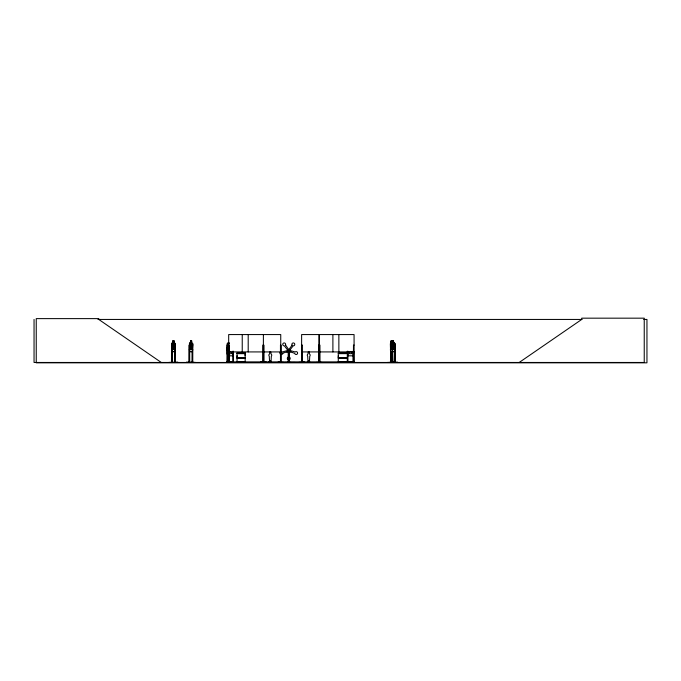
<?xml version="1.0" encoding="UTF-8"?>
<svg xmlns="http://www.w3.org/2000/svg" width="681" height="681" viewBox="0 0 681 681"><rect width="100%" height="100%" fill="white"/><g stroke="black" fill="none" stroke-linecap="round" stroke-linejoin="round"><path stroke-width="1.02" d="M237.039 357.644L237.039 353.652L245.16 353.652L245.151 357.644L237.039 357.644L237.048 355.652M245.151 355.652L245.151 353.652M346.408 357.644L338.287 357.644L338.295 355.652M392.299 351.66L392.554 349.54M387.31 362.454L397.5 362.139M174.719 351.66L175.068 349.532M192.323 351.592L192.8 343.803L191.616 343.054M192.757 349.532L192.348 351.66L189.718 351.66L189.369 349.54L189.778 351.66M266.262 362.411L260.619 362.113L266.288 362.462M266.271 362.139L260.61 362.139M298.865 362.411L304.492 362.113M168.786 362.411L177.801 362.139M186.424 362.139L195.438 362.411M394.486 351.592L394.989 349.532M395.091 349.54L394.52 351.66L390.579 351.66L390.349 343.811L391.039 343.054L391.081 340.917L391.881 340.917L391.864 343.122M391.915 343.845L391.532 345.786L391.132 343.811L391.796 343.837L391.796 347.821L391.107 347.821C391.354 335.078 390.298 355.235 391.549 346.74L392.145 348.851L392.069 343.905M392.631 362.42L392.69 361.832M390.519 362.462L390.656 343.054L392.358 343.054L392.622 343.803L392.579 362.462M390.443 343.845L390.664 343.122L394.537 343.122M232.732 355.754L233.447 353.686M352.954 355.754L353.669 353.686L353.005 355.822L347.991 355.822L347.336 353.694M392.826 345.786L394.112 343.828L393.15 346.28L394.154 348.817L392.852 346.74M346.416 362.301L338.253 362.437M393.482 349.532L394.231 347.821L394.231 343.837L393.482 343.122L393.482 340.985L392.069 340.985L392.12 343.122L391.32 343.837M228.501 348.595L229.165 348.8M228.501 352.758L229.165 352.954L229.948 351.566M348.732 352.758L349.387 352.954L350.17 351.566M171.74 362.462L172.157 343.054M189.352 345.114L189.352 362.462L189.429 343.811L189.727 343.054L190.552 343.054M189.429 343.811L189.786 343.054M232.374 351.975L231.31 353.686L229.318 353.686L228.246 351.975L228.246 347.991L229.318 347.284L227.82 347.284L227.182 348M352.596 351.975L351.532 353.686L349.54 353.686L348.468 351.975M390.613 343.845L391.064 343.122M227.105 347.974L227.786 347.208L229.242 347.208M269.046 362.445L269.216 361.517L269.387 362.122M269.353 362.462L269.804 362.454L269.08 362.462M269.616 362.36L271.557 362.445L271.106 362.462M271.251 362.462L271.387 361.517L271.217 362.122M269.94 351.762L269.574 353.958A1.447 1.447 0 0 0 269.276 356.231L269.574 361.807L271.021 361.807L271.327 356.231A1.447 1.447 0 0 0 271.021 353.958L270.663 351.762M308.357 351.762L307.999 353.958A1.447 1.447 0 0 0 307.693 356.231L307.999 361.807L309.446 361.807L309.744 356.231A1.447 1.447 0 0 0 309.446 353.958L309.08 351.762M519.211 362.462L581.727 319.44L581.727 318.172L644.235 318.172L644.235 362.462L34.05 362.462L34.05 319.44M307.778 362.462C306.995 362.658 310.698 361.585 309.634 362.122M226.909 362.42L227.071 345.114L227.658 345.114L227.59 362.462M319.023 361.832L319.023 362.462L318.853 361.832M347.14 362.42L347.225 361.832M237.039 362.292L237.048 358.444L245.16 358.444L245.16 362.292L237.022 362.454M288.225 357.116L288.037 357.193A1.447 1.447 0 0 0 287.654 359.372A1.447 1.447 0 0 0 289.868 359.372A1.447 1.447 0 0 0 289.485 357.193L289.306 351.209L288.225 351.209L288.199 362.462M97.962 319.44L582.051 319.44M643.758 319.44L646.95 319.44L646.95 362.828L36.246 362.828L36.246 318.623L98.762 318.623L98.762 319.44L161.269 362.462M172.097 343.054L172.923 343.054L172.863 340.917L174.047 340.917L174.047 343.054M190.493 340.917L191.676 340.917L191.642 343.122L192.204 343.837L191.642 349.532L190.595 349.532L190.033 347.821L190.552 340.917M392.018 340.917L393.584 340.917L393.533 343.122M172.897 340.985L174.004 340.985M190.527 340.985L191.642 340.985M391.107 340.985L391.864 340.985M391.234 341.343L391.669 341.343M391.234 342.058L391.669 342.058M173.987 343.054L174.77 343.054L175.128 343.837L174.779 351.66L172.089 351.66M229.242 343.054L227.786 343.054L227.105 343.811L227.105 353.694L227.769 355.822L232.783 355.822L233.515 351.788M393.533 343.054L394.554 343.054L395.091 343.803L395.176 362.462M172.114 343.122L174.753 343.122M189.744 343.122L192.382 343.122M227.82 343.122L229.31 343.122L228.246 343.837L228.246 347.821L229.31 349.532M171.74 343.811L171.867 362.462M175.102 343.803L175.06 362.462M192.8 343.803L192.732 362.462M392.154 343.828L393.482 343.837L393.482 347.821M174.566 345.114L175.068 345.114M192.195 345.114L192.697 345.114M228.68 345.114L229.276 345.114L229.344 362.462M301.632 345.114L302.126 345.114M319.346 345.114L319.942 345.114L320.01 362.462M354.06 345.114L353.473 345.114L353.405 362.462M395.201 345.114L394.622 345.114L394.58 362.462M171.799 349.54L172.148 351.66M287.365 351.439L290.021 351.439M172.114 351.592L174.753 351.592M189.744 351.592L192.382 351.592M390.596 351.592L394.537 351.592M286.446 351.89L290.906 351.89M228.68 351.924L280.751 351.924M301.632 351.924L318.989 351.924M319.346 351.924L354.06 351.924M237.039 352.852L245.16 352.852M338.287 352.852L346.408 352.852M236.988 353.133L245.22 353.133M338.227 353.133L346.459 353.133M236.988 353.379L245.22 353.379M338.227 353.379L346.459 353.379M346.408 353.652L338.287 353.652L338.287 357.644M236.988 357.917L245.22 357.917M338.227 357.917L346.459 357.917M236.988 358.163L245.22 358.163M338.227 358.163L346.459 358.163M346.408 358.444L338.287 358.444L338.287 362.292M171.476 361.832L172.08 361.832L172.063 362.462L172.029 345.114L171.527 345.114L171.493 362.462M174.515 361.832L175.128 361.832M189.105 361.832L189.718 361.832M192.757 361.832L192.144 361.832L192.161 362.462L192.195 351.234M227.003 361.832L227.726 361.832L227.726 362.462M354.137 361.926L228.493 361.926L228.493 362.462L228.62 361.832M391.166 361.832L390.358 361.832L390.383 362.462M392.852 361.832L392.367 362.462M394.563 361.832L395.261 361.832L395.244 362.462M227.726 362.011L232.783 362.011M269.829 362.003L270.766 362.003M278.078 362.13L283.739 362.411M288.199 362.105L290.906 362.462M308.246 362.003L309.183 362.003M347.948 362.011L353.013 362.011M237.048 362.181L245.151 362.181M269.216 362.122L271.387 362.122M307.633 362.122L309.804 362.122M338.295 362.181L346.399 362.181M284.956 362.462L292.081 362.462M316.359 362.42L321.96 362.411M354.129 361.832L354.137 362.462L354.06 334.567L319.346 334.567L319.415 362.462M263.802 362.454L263.887 345.114L262.806 345.114L262.738 362.462M263.504 362.411L263.462 361.832M233.566 362.411L233.506 361.832M392.911 362.411L392.392 345.114L392.384 362.462M229.174 343.845L228.561 344.05M229.174 348.008L228.561 348.204M307.803 362.445L307.633 361.517L307.803 362.122M394.503 343.054L395.04 343.837L394.971 362.462M350.919 351.566L351.719 352.954L352.349 352.758M230.697 351.566L231.497 352.954L232.119 352.758M392.29 343.054L392.596 343.837M348.042 355.754L347.404 351.788M227.105 349.54L227.769 351.66M390.375 349.532L390.647 351.66M394.852 361.832L394.878 362.462M394.784 345.114L394.733 362.462M392.069 340.917L392.069 343.122M391.796 340.985L392.162 347.821L391.796 349.532L391.107 349.532L391.149 340.917M391.107 351.234L391.158 362.462M391.081 361.832L390.996 362.462M390.945 351.234L390.843 362.462M390.69 351.234L390.673 362.462M390.536 345.114L390.63 362.462M353.669 351.234L353.737 362.462M353.541 361.832L353.601 362.462M353.081 351.234L353.081 362.462L353.013 361.832M352.877 361.926L352.877 362.462M347.88 351.234L347.948 362.462M347.812 361.832L347.812 362.462M347.293 351.234L347.293 362.462M338.866 334.567L338.866 351.924M332.898 334.567L332.898 351.924M319.874 361.832L319.866 362.462M319.304 362.462L319.185 345.114L318.691 345.114L318.657 362.462M318.955 362.462L318.989 334.567L301.632 334.567L301.615 362.462M309.046 362.122L309.046 360.853L308.391 360.853L308.391 362.122M302.943 361.926L302.943 362.462M302.16 361.832L302.16 362.462M302.126 351.379L302.126 362.462M301.93 345.114L301.964 362.462M301.828 345.114L301.836 362.462M295.128 362.462L292.455 362.462M289.127 351.89L289.127 362.377M288.77 351.209L288.77 351.932M288.684 359.227L288.693 362.462M281.244 361.926L281.244 362.462M280.972 362.462L280.947 345.114L280.461 345.114L280.47 362.462M280.725 362.462L280.751 334.567L228.68 334.567L228.688 362.462M280.657 345.114L280.623 362.462M280.427 361.832L280.427 362.462M270.629 362.122L270.629 360.853L269.965 360.853L269.965 362.122M263.726 361.832L263.726 362.462L263.598 345.114M263.394 334.567L263.368 362.462M262.875 361.832L262.875 362.462M248.199 334.567L248.199 351.924M242.232 334.567L242.232 351.924M233.438 351.234L233.438 362.462M232.919 361.832L232.919 362.462M232.851 351.234L232.783 362.462M229.752 361.926L229.752 362.462M229.208 361.832L229.199 362.462M227.139 361.832L227.139 362.462M192.51 345.114L192.51 362.462M192.391 345.114L192.357 362.462M191.616 340.917L191.574 343.122M189.693 362.462L189.659 345.114L189.156 345.114L189.165 362.462M189.505 361.832L189.505 362.462M174.915 361.832L174.915 362.462M174.872 345.114L174.813 362.462M174.728 361.832L174.728 362.462M174.566 351.234L174.532 362.462M173.987 340.917L174.566 343.837L174.004 349.532L172.957 349.532L172.395 347.821L172.923 340.917M282.802 353.175L282.785 353.371A1.447 1.447 0 0 1 280.827 354.418A1.447 1.447 0 0 1 280.146 352.307A1.447 1.447 0 0 1 282.334 352L288.08 350.323L288.412 351.353L282.802 353.175M174.387 348.732L173.408 346.74L172.421 348.732L173.17 346.271L172.523 343.794L173.391 345.786L174.345 343.828L173.629 346.28L174.387 348.732M192.016 348.732L191.038 346.74L190.067 348.817L190.799 346.271L190.152 343.794L191.02 345.786L191.974 343.828L191.259 346.28L192.016 348.732M289.451 350.323L289.11 351.353L294.745 353.371A1.447 1.447 0 0 0 296.695 354.409A1.447 1.447 0 0 0 297.384 352.307A1.447 1.447 0 0 0 295.188 351.992L289.442 350.323M285.518 344.969L288.829 349.838L287.952 350.477L284.343 345.82A1.447 1.447 0 0 1 282.751 344.28A1.447 1.447 0 0 1 284.539 342.977A1.447 1.447 0 0 1 285.518 344.969M292.115 345.131L288.642 349.915L289.519 350.545L293.179 345.82A1.447 1.447 0 0 0 294.771 344.28A1.447 1.447 0 0 0 292.983 342.977A1.447 1.447 0 0 0 292.004 344.969L292.115 345.131M173.817 341.343L173.144 341.343L173.144 342.058L173.817 342.058L173.817 341.343M191.455 341.343L190.782 341.343L190.782 342.058L191.455 342.058L191.455 341.343M393.226 341.343L392.324 341.343L392.324 342.058L393.226 342.058L393.226 341.343M174.004 343.837L172.957 343.837L172.957 347.821L174.004 347.821L174.004 343.837M191.642 343.837L190.595 343.837L190.595 347.821L191.642 347.821L191.642 343.837M287.876 351.575A1.268 1.268 0 0 0 289.987 350.987A1.268 1.268 0 0 0 288.429 349.447A1.268 1.268 0 0 0 287.876 351.575"/></g></svg>
